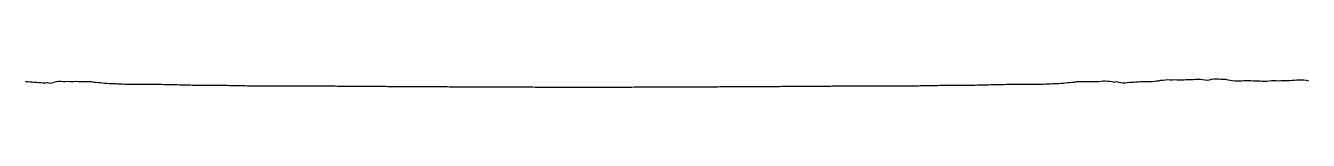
# Model space of a CAD drawing. Extents: x 0 to 11849, y -23 to 55.
import ezdxf

# ---------------------------------------------------------------- set-up
doc = ezdxf.new("R2010")
doc.units = 0
doc.layers.add('DEM_20px_m', color=1, linetype='CONTINUOUS')

msp = doc.modelspace()

# ---------------------------------------------------------------- linework, layer by layer
at = {"layer": 'DEM_20px_m', "color": 7}
msp.add_polyline3d([(0, 30, 0), (20, 29, 0), (41, 28, 0), (61, 28, 0), (81, 25, 0), (101, 25, 0), (122, 22, 0), (142, 20, 0), (162, 19, 0), (183, 18, 0), (203, 21, 0), (223, 15, 0), (243, 19, 0), (264, 24, 0), (284, 29, 0), (304, 33, 0), (325, 34, 0), (345, 29, 0), (365, 31, 0), (385, 33, 0), (406, 31, 0), (426, 30, 0), (446, 31, 0), (467, 33, 0), (487, 31, 0), (507, 30, 0), (527, 30, 0), (548, 30, 0), (568, 30, 0), (588, 29, 0), (609, 29, 0), (629, 25, 0), (649, 25, 0), (669, 21, 0), (690, 20, 0), (710, 17, 0), (730, 15, 0), (751, 14, 0), (771, 11, 0), (791, 10, 0), (811, 10, 0), (832, 10, 0), (852, 9, 0), (872, 8, 0), (893, 7, 0), (913, 6, 0), (933, 5, 0), (953, 6, 0), (974, 5, 0), (994, 5, 0), (1014, 5, 0), (1034, 5, 0), (1055, 5, 0), (1075, 5, 0), (1095, 5, 0), (1116, 5, 0), (1136, 5, 0), (1156, 5, 0), (1176, 5, 0), (1197, 5, 0), (1217, 5, 0), (1237, 4, 0), (1258, 4, 0), (1278, 3, 0), (1298, 3, 0), (1318, 3, 0), (1339, 2, 0), (1359, 2, 0), (1379, 1, 0), (1400, 1, 0), (1420, 0, 0), (1440, 0, 0), (1460, -1, 0), (1481, -1, 0), (1501, -2, 0), (1521, -2, 0), (1542, -3, 0), (1562, -3, 0), (1582, -3, 0), (1602, -4, 0), (1623, -4, 0), (1643, -5, 0), (1663, -5, 0), (1684, -5, 0), (1704, -5, 0), (1724, -5, 0), (1744, -5, 0), (1765, -5, 0), (1785, -5, 0), (1805, -5, 0), (1826, -5, 0), (1846, -5, 0), (1866, -5, 0), (1886, -6, 0), (1907, -6, 0), (1927, -7, 0), (1947, -7, 0), (1968, -7, 0), (1988, -7, 0), (2008, -8, 0), (2028, -8, 0), (2049, -9, 0), (2069, -9, 0), (2089, -9, 0), (2110, -9, 0), (2130, -10, 0), (2150, -10, 0), (2170, -10, 0), (2191, -10, 0), (2211, -10, 0), (2231, -10, 0), (2252, -10, 0), (2272, -10, 0), (2292, -10, 0), (2312, -10, 0), (2333, -10, 0), (2353, -10, 0), (2373, -10, 0), (2394, -10, 0), (2414, -10, 0), (2434, -10, 0), (2454, -10, 0), (2475, -10, 0), (2495, -10, 0), (2515, -10, 0), (2536, -10, 0), (2556, -10, 0), (2576, -10, 0), (2596, -10, 0), (2617, -10, 0), (2637, -10, 0), (2657, -10, 0), (2678, -10, 0), (2698, -10, 0), (2718, -10, 0), (2738, -10, 0), (2759, -11, 0), (2779, -11, 0), (2799, -11, 0), (2819, -11, 0), (2840, -11, 0), (2860, -11, 0), (2880, -12, 0), (2901, -12, 0), (2921, -12, 0), (2941, -12, 0), (2961, -12, 0), (2982, -12, 0), (3002, -12, 0), (3022, -12, 0), (3043, -13, 0), (3063, -13, 0), (3083, -13, 0), (3103, -13, 0), (3124, -13, 0), (3144, -13, 0), (3164, -13, 0), (3185, -13, 0), (3205, -14, 0), (3225, -14, 0), (3245, -14, 0), (3266, -14, 0), (3286, -14, 0), (3306, -14, 0), (3327, -14, 0), (3347, -15, 0), (3367, -15, 0), (3387, -15, 0), (3408, -15, 0), (3428, -15, 0), (3448, -15, 0), (3469, -15, 0), (3489, -16, 0), (3509, -16, 0), (3529, -16, 0), (3550, -16, 0), (3570, -16, 0), (3590, -16, 0), (3611, -17, 0), (3631, -17, 0), (3651, -17, 0), (3671, -17, 0), (3692, -17, 0), (3712, -17, 0), (3732, -17, 0), (3753, -18, 0), (3773, -18, 0), (3793, -18, 0), (3813, -18, 0), (3834, -18, 0), (3854, -18, 0), (3874, -18, 0), (3895, -18, 0), (3915, -19, 0), (3935, -19, 0), (3955, -19, 0), (3976, -19, 0), (3996, -19, 0), (4016, -19, 0), (4037, -19, 0), (4057, -19, 0), (4077, -19, 0), (4097, -19, 0), (4118, -19, 0), (4138, -19, 0), (4158, -19, 0), (4179, -20, 0), (4199, -20, 0), (4219, -20, 0), (4239, -20, 0), (4260, -20, 0), (4280, -20, 0), (4300, -20, 0), (4321, -20, 0), (4341, -20, 0), (4361, -20, 0), (4381, -20, 0), (4402, -20, 0), (4422, -20, 0), (4442, -20, 0), (4463, -20, 0), (4483, -20, 0), (4503, -20, 0), (4523, -20, 0), (4544, -21, 0), (4564, -21, 0), (4584, -21, 0), (4605, -21, 0), (4625, -21, 0), (4645, -21, 0), (4665, -21, 0), (4686, -21, 0), (4706, -22, 0), (4726, -22, 0), (4746, -22, 0), (4767, -22, 0), (4787, -22, 0), (4807, -22, 0), (4828, -22, 0), (4848, -22, 0), (4868, -22, 0), (4888, -22, 0), (4909, -22, 0), (4929, -22, 0), (4949, -22, 0), (4970, -22, 0), (4990, -23, 0), (5010, -23, 0), (5030, -23, 0), (5051, -23, 0), (5071, -23, 0), (5091, -23, 0), (5112, -23, 0), (5132, -23, 0), (5152, -23, 0), (5173, -23, 0), (5193, -23, 0), (5213, -23, 0), (5234, -23, 0), (5254, -23, 0), (5274, -23, 0), (5295, -23, 0), (5315, -23, 0), (5335, -22, 0), (5356, -22, 0), (5376, -22, 0), (5396, -22, 0), (5417, -22, 0), (5437, -22, 0), (5457, -22, 0), (5478, -22, 0), (5498, -22, 0), (5518, -22, 0), (5539, -22, 0), (5559, -22, 0), (5579, -22, 0), (5600, -22, 0), (5620, -21, 0), (5640, -21, 0), (5661, -21, 0), (5681, -21, 0), (5701, -21, 0), (5722, -21, 0), (5742, -21, 0), (5762, -21, 0), (5783, -20, 0), (5803, -20, 0), (5823, -20, 0), (5844, -20, 0), (5864, -20, 0), (5884, -20, 0), (5905, -20, 0), (5925, -20, 0), (5945, -20, 0), (5966, -20, 0), (5986, -20, 0), (6006, -20, 0), (6027, -20, 0), (6047, -20, 0), (6067, -20, 0), (6088, -20, 0), (6108, -20, 0), (6128, -20, 0), (6149, -19, 0), (6169, -19, 0), (6189, -19, 0), (6210, -19, 0), (6230, -19, 0), (6250, -19, 0), (6271, -19, 0), (6291, -19, 0), (6311, -19, 0), (6332, -19, 0), (6352, -19, 0), (6372, -19, 0), (6393, -19, 0), (6413, -18, 0), (6434, -18, 0), (6454, -18, 0), (6474, -18, 0), (6495, -18, 0), (6515, -18, 0), (6535, -18, 0), (6556, -18, 0), (6576, -17, 0), (6596, -17, 0), (6617, -17, 0), (6637, -17, 0), (6657, -17, 0), (6678, -17, 0), (6698, -17, 0), (6718, -16, 0), (6739, -16, 0), (6759, -16, 0), (6779, -16, 0), (6800, -16, 0), (6820, -16, 0), (6840, -15, 0), (6861, -15, 0), (6881, -15, 0), (6901, -15, 0), (6922, -15, 0), (6942, -15, 0), (6962, -15, 0), (6983, -14, 0), (7003, -14, 0), (7023, -14, 0), (7044, -14, 0), (7064, -14, 0), (7084, -14, 0), (7105, -14, 0), (7125, -13, 0), (7145, -13, 0), (7166, -13, 0), (7186, -13, 0), (7206, -13, 0), (7227, -13, 0), (7247, -13, 0), (7267, -13, 0), (7288, -13, 0), (7308, -12, 0), (7328, -12, 0), (7349, -12, 0), (7369, -12, 0), (7389, -12, 0), (7410, -12, 0), (7430, -12, 0), (7450, -11, 0), (7471, -11, 0), (7491, -11, 0), (7511, -11, 0), (7532, -11, 0), (7552, -11, 0), (7572, -10, 0), (7593, -10, 0), (7613, -10, 0), (7633, -10, 0), (7654, -10, 0), (7674, -10, 0), (7695, -10, 0), (7715, -10, 0), (7735, -10, 0), (7756, -10, 0), (7776, -10, 0), (7796, -10, 0), (7817, -10, 0), (7837, -10, 0), (7857, -10, 0), (7878, -10, 0), (7898, -10, 0), (7918, -10, 0), (7939, -10, 0), (7959, -10, 0), (7979, -10, 0), (8000, -10, 0), (8020, -10, 0), (8040, -10, 0), (8061, -10, 0), (8081, -10, 0), (8101, -10, 0), (8122, -10, 0), (8142, -10, 0), (8162, -10, 0), (8183, -10, 0), (8203, -9, 0), (8223, -9, 0), (8244, -9, 0), (8264, -8, 0), (8284, -8, 0), (8305, -8, 0), (8325, -7, 0), (8345, -7, 0), (8366, -7, 0), (8386, -6, 0), (8406, -6, 0), (8427, -6, 0), (8447, -5, 0), (8467, -5, 0), (8488, -5, 0), (8508, -5, 0), (8528, -5, 0), (8549, -5, 0), (8569, -5, 0), (8589, -5, 0), (8610, -5, 0), (8630, -5, 0), (8650, -5, 0), (8671, -5, 0), (8691, -4, 0), (8711, -4, 0), (8732, -4, 0), (8752, -3, 0), (8772, -3, 0), (8793, -2, 0), (8813, -2, 0), (8833, -1, 0), (8854, -1, 0), (8874, 0, 0), (8894, 0, 0), (8915, 1, 0), (8935, 1, 0), (8956, 2, 0), (8976, 2, 0), (8996, 3, 0), (9017, 3, 0), (9037, 3, 0), (9057, 4, 0), (9078, 4, 0), (9098, 5, 0), (9118, 5, 0), (9139, 5, 0), (9159, 5, 0), (9179, 5, 0), (9200, 5, 0), (9220, 5, 0), (9240, 5, 0), (9261, 5, 0), (9281, 5, 0), (9301, 5, 0), (9322, 5, 0), (9342, 5, 0), (9362, 5, 0), (9383, 5, 0), (9403, 6, 0), (9423, 7, 0), (9444, 8, 0), (9464, 9, 0), (9484, 10, 0), (9505, 10, 0), (9525, 10, 0), (9545, 11, 0), (9566, 14, 0), (9586, 16, 0), (9606, 17, 0), (9627, 20, 0), (9647, 21, 0), (9667, 25, 0), (9688, 25, 0), (9708, 30, 0), (9728, 30, 0), (9749, 30, 0), (9769, 30, 0), (9789, 30, 0), (9810, 30, 0), (9830, 30, 0), (9850, 30, 0), (9871, 31, 0), (9891, 30, 0), (9911, 31, 0), (9932, 33, 0), (9952, 35, 0), (9972, 35, 0), (9993, 34, 0), (10013, 33, 0), (10033, 29, 0), (10054, 24, 0), (10074, 30, 0), (10094, 24, 0), (10115, 21, 0), (10135, 18, 0), (10155, 19, 0), (10176, 20, 0), (10196, 25, 0), (10217, 25, 0), (10237, 25, 0), (10257, 28, 0), (10278, 28, 0), (10298, 29, 0), (10318, 30, 0), (10339, 30, 0), (10360, 30, 0), (10381, 30, 0), (10402, 30, 0), (10424, 33, 0), (10445, 35, 0), (10466, 37, 0), (10487, 43, 0), (10509, 43, 0), (10530, 46, 0), (10551, 49, 0), (10572, 44, 0), (10594, 45, 0), (10615, 47, 0), (10636, 44, 0), (10658, 45, 0), (10679, 45, 0), (10700, 46, 0), (10721, 47, 0), (10743, 47, 0), (10764, 50, 0), (10785, 50, 0), (10806, 51, 0), (10828, 52, 0), (10849, 52, 0), (10870, 48, 0), (10891, 45, 0), (10913, 43, 0), (10934, 46, 0), (10955, 51, 0), (10977, 55, 0), (10998, 55, 0), (11019, 55, 0), (11040, 52, 0), (11062, 52, 0), (11083, 52, 0), (11104, 44, 0), (11125, 41, 0), (11147, 40, 0), (11168, 35, 0), (11189, 36, 0), (11211, 35, 0), (11232, 37, 0), (11253, 39, 0), (11274, 40, 0), (11296, 40, 0), (11317, 39, 0), (11338, 35, 0), (11359, 35, 0), (11381, 37, 0), (11402, 35, 0), (11423, 33, 0), (11444, 34, 0), (11466, 34, 0), (11487, 36, 0), (11508, 39, 0), (11530, 40, 0), (11551, 40, 0), (11572, 37, 0), (11593, 39, 0), (11615, 40, 0), (11636, 38, 0), (11657, 39, 0), (11678, 40, 0), (11700, 41, 0), (11721, 43, 0), (11742, 44, 0), (11763, 45, 0), (11785, 45, 0), (11806, 45, 0), (11827, 41, 0), (11849, 35, 0)], dxfattribs=at)

doc.saveas('drawing.dxf')
